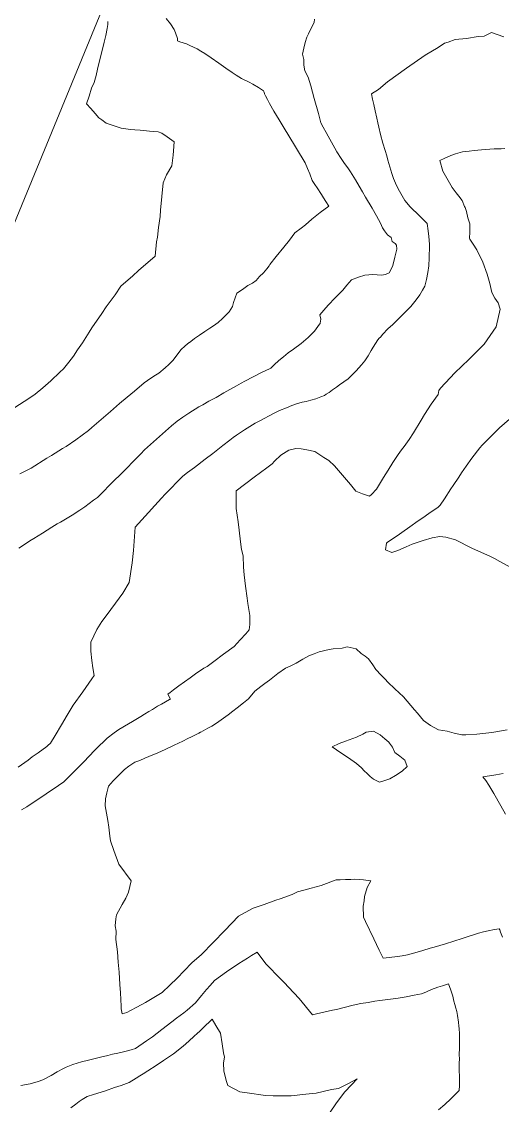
# Model space of a CAD drawing. Header units: inches. Extents: x 11351264 to 11356330, y 6702313 to 6706468.
# Drawn here: x 11354254 to 11354518, y 6702729 to 6703324 of the extents above; entities that cross this region are included whole.
import ezdxf

# ---------------------------------------------------------------- set-up
doc = ezdxf.new("R2010")
doc.units = ezdxf.units.IN
doc.header["$MEASUREMENT"] = 0
doc.layers.add('Shumate_Contours_clip1', color=7, linetype='Continuous', lineweight=0)
doc.layers.add('Shumate_Parcels_clip1', color=7, linetype='Continuous', lineweight=0)

msp = doc.modelspace()

# ---------------------------------------------------------------- linework, layer by layer
at = {"layer": 'Shumate_Contours_clip1'}
for points, elevation in [([(11354301.54, 6703324.32), (11354301.44, 6703322.7), (11354301.06, 6703320.5), (11354300.3, 6703316.72), (11354299.47, 6703312.95), (11354298.58, 6703309.17), (11354296.93, 6703302.81), (11354295.85, 6703298.21), (11354295.09, 6703294.73), (11354293.97, 6703290.74), (11354292.56, 6703287.66), (11354291.16, 6703283.29), (11354289.83, 6703279.15), (11354292.24, 6703276.48), (11354294.55, 6703273.79), (11354296.61, 6703271.51), (11354298.25, 6703270.24), (11354300.63, 6703268.41), (11354308.76, 6703265.73), (11354313.94, 6703265.02), (11354316.36, 6703264.82), (11354319.15, 6703264.62), (11354324.4, 6703264.18), (11354329.14, 6703263.67), (11354331.21, 6703262.99), (11354334.11, 6703260.92), (11354337.86, 6703258.24), (11354337.59, 6703253.34), (11354337.39, 6703250.89), (11354336.59, 6703244.99), (11354333.61, 6703240.12), (11354331.95, 6703235.7), (11354330.44, 6703220.74), (11354330.23, 6703217.18), (11354329.29, 6703211.11), (11354328.73, 6703205.91), (11354328.3, 6703203.26), (11354327.49, 6703195.45), (11354318.27, 6703187.55), (11354315.14, 6703184.72), (11354308.71, 6703178.92), (11354305.48, 6703174.27), (11354300.59, 6703167.64), (11354298.19, 6703163.93), (11354292.76, 6703156.04), (11354291.16, 6703153.68), (11354287.54, 6703147.85), (11354284.9, 6703143.97), (11354282.7, 6703140.59), (11354280.07, 6703137.27), (11354277.19, 6703133.64), (11354275.21, 6703131.76), (11354270.2, 6703127.01), (11354265.74, 6703123.07), (11354261.6, 6703119.57), (11354258.13, 6703117.35), (11354250.41, 6703112.41)], 1392), ([(11354414.93, 6703325.56), (11354414.86, 6703323.84), (11354413.82, 6703322.21), (11354411.64, 6703317.59), (11354410.78, 6703315.69), (11354409.77, 6703312.81), (11354409.05, 6703309.74), (11354408.43, 6703306.36), (11354409.06, 6703303.54), (11354409.19, 6703300.41), (11354409.72, 6703297.28), (11354411.55, 6703293.76), (11354412.89, 6703288.93), (11354414.79, 6703282.07), (11354417.12, 6703273.82), (11354418.51, 6703268.73), (11354419.79, 6703266.3), (11354421.42, 6703263.34), (11354422.53, 6703261.3), (11354426.22, 6703254.8), (11354427.28, 6703252.73), (11354429.58, 6703249.13), (11354431.49, 6703246.39), (11354433.21, 6703243.96), (11354434.66, 6703241.76), (11354437.5, 6703237.38), (11354439.55, 6703233.9), (11354441.28, 6703230.81), (11354443.03, 6703227.8), (11354446.6, 6703221.85), (11354448.99, 6703217.62), (11354451.27, 6703213.53), (11354452.28, 6703211), (11354453.4, 6703209.31), (11354455.12, 6703207.2), (11354457.1, 6703205.69), (11354457.69, 6703203.48), (11354459.27, 6703202.45), (11354459.97, 6703201.41), (11354460.19, 6703199.22), (11354459.67, 6703197.04), (11354459.13, 6703194.86), (11354458.12, 6703191.04), (11354457.87, 6703189.84), (11354456.01, 6703186.35), (11354453.87, 6703185.38), (11354451.78, 6703185.09), (11354447.09, 6703185.35), (11354442.56, 6703184.99), (11354439.14, 6703183.83), (11354435.25, 6703182.46), (11354432.73, 6703179.57), (11354430.5, 6703176.85), (11354426.32, 6703172.5), (11354422.45, 6703168.46), (11354420.04, 6703165.76), (11354417.96, 6703163.23), (11354418.38, 6703160.8), (11354418.11, 6703158.62), (11354418.03, 6703158.4), (11354417.94, 6703158.23), (11354417.78, 6703158.04), (11354414.95, 6703154.33), (11354413.11, 6703152.42), (11354411.45, 6703150.73), (11354407.57, 6703147.44), (11354403.46, 6703144.33), (11354400.56, 6703142.31), (11354397.96, 6703140.23), (11354395.38, 6703138.07), (11354392.85, 6703135.78), (11354390.92, 6703133.91), (11354390.21, 6703133.66), (11354385.88, 6703131.62), (11354381.21, 6703129.26), (11354376.66, 6703126.82), (11354374.67, 6703125.69), (11354372.19, 6703124.32), (11354365.15, 6703120.31), (11354360.92, 6703117.89), (11354357.03, 6703115.79), (11354353.72, 6703113.88), (11354351.53, 6703112.66), (11354345.99, 6703109.25), (11354342.72, 6703107.12), (11354339.6, 6703104.85), (11354336.48, 6703102.28), (11354331.57, 6703097.92), (11354321.59, 6703089), (11354319.55, 6703086.87), (11354307.67, 6703074.83), (11354305.6, 6703072.78), (11354295.75, 6703062.99), (11354293.64, 6703061.44), (11354288.9, 6703057.71), (11354286.04, 6703055.87), (11354281.96, 6703053.14), (11354275.54, 6703049.44), (11354273.74, 6703048.36), (11354270.76, 6703046.55), (11354265.53, 6703043.4), (11354260.81, 6703040.41), (11354258.66, 6703039.05), (11354254.66, 6703036.41), (11354252.69, 6703035.11)], 1388), ([(11354333.52, 6703326.04), (11354335.81, 6703323.13), (11354337.94, 6703319.93), (11354338.72, 6703318.03), (11354339.83, 6703315.08), (11354339.7, 6703313.66), (11354341.08, 6703313.13), (11354344.72, 6703311.98), (11354345.77, 6703311.57), (11354346.52, 6703311.2), (11354350.45, 6703309.25), (11354352.61, 6703308.03), (11354354.68, 6703306.73), (11354358.15, 6703304.35), (11354362.4, 6703301.5), (11354366.31, 6703298.73), (11354369.69, 6703296.33), (11354371.91, 6703294.86), (11354374.92, 6703293.04), (11354379.04, 6703290.98), (11354381.05, 6703289.91), (11354384.15, 6703288.1), (11354386.89, 6703286.23), (11354387.27, 6703285.48), (11354387.48, 6703284.63), (11354388.13, 6703283.54), (11354389.08, 6703281.42), (11354390.24, 6703279.21), (11354392.68, 6703275.11), (11354395.59, 6703270.3), (11354398.85, 6703264.75), (11354400.33, 6703262.42), (11354405.11, 6703254.56), (11354409.82, 6703246.67), (11354411.1, 6703243.65), (11354412.32, 6703240.66), (11354413.75, 6703237.07), (11354415.16, 6703234.8), (11354416.35, 6703232.94), (11354418.79, 6703229.24), (11354419.94, 6703227.46), (11354421.17, 6703225.54), (11354422.81, 6703222.97), (11354418.1, 6703219.38), (11354413.56, 6703215.69), (11354410.04, 6703212.71), (11354407.64, 6703210.77), (11354404.15, 6703208.2), (11354401.26, 6703204.32), (11354398.11, 6703200.35), (11354393.9, 6703195.27), (11354390.51, 6703190.85), (11354390.13, 6703190.15), (11354388.82, 6703188.53), (11354386.89, 6703186.36), (11354384.85, 6703184.26), (11354382.86, 6703182.13), (11354380.86, 6703180.61), (11354378.3, 6703179.26), (11354376.12, 6703177.76), (11354373.78, 6703176.12), (11354372.35, 6703175.17), (11354370.58, 6703169.94), (11354369.97, 6703167.88), (11354368.2, 6703164.94), (11354366.26, 6703163.08), (11354364.39, 6703161.19), (11354362.02, 6703159.04), (11354359.45, 6703157.19), (11354357.55, 6703155.92), (11354354.75, 6703154.02), (11354351.89, 6703152.13), (11354349.14, 6703150.24), (11354347.01, 6703148.64), (11354346.39, 6703147.99), (11354346.2, 6703148.03), (11354343.93, 6703146.12), (11354341.48, 6703144.03), (11354337.37, 6703138.27), (11354335.04, 6703135.99), (11354332.96, 6703134.18), (11354329.42, 6703131.28), (11354327.72, 6703130.14), (11354325.15, 6703128.4), (11354321.49, 6703125.81), (11354316.06, 6703121.36), (11354312.06, 6703118.02), (11354307.97, 6703114.55), (11354302.94, 6703110.1), (11354292.75, 6703101.41), (11354290.84, 6703099.64), (11354283.96, 6703094.54), (11354278.55, 6703090.95), (11354276.66, 6703089.76), (11354270.55, 6703085.97), (11354268.06, 6703084.42), (11354259.46, 6703079.06), (11354256.47, 6703077.52), (11354253.14, 6703075.86)], 1390), ([(11354518.92, 6703315.88), (11354512.17, 6703318.24), (11354508.21, 6703316.28), (11354504.79, 6703316.18), (11354498.4, 6703315.01), (11354492.19, 6703314.37), (11354488.38, 6703312.98), (11354486.31, 6703312.45), (11354482.85, 6703310.11), (11354475.68, 6703305.91), (11354465.41, 6703298.74), (11354455.07, 6703291.27), (11354450.02, 6703286.98), (11354446.25, 6703284.68), (11354446.87, 6703281.68), (11354447.5, 6703278.82), (11354448.27, 6703275.18), (11354449.14, 6703271.32), (11354449.71, 6703268.7), (11354450.28, 6703266.33), (11354451.23, 6703262.24), (11354452.56, 6703257.5), (11354453.73, 6703253.42), (11354454.63, 6703250.51), (11354455.32, 6703248.11), (11354457.5, 6703240.9), (11354458.37, 6703238.14), (11354459.94, 6703234.21), (11354461.7, 6703231.17), (11354464.59, 6703226.06), (11354467.57, 6703222.55), (11354469.03, 6703221.03), (11354471.07, 6703219), (11354473.66, 6703216.5), (11354476.38, 6703213.83), (11354476.82, 6703213.41), (11354477.41, 6703209.4), (11354477.75, 6703206.33), (11354478.04, 6703202.1), (11354478.14, 6703199.53), (11354478.08, 6703198.17), (11354478.02, 6703197.39), (11354478.02, 6703194.54), (11354477.69, 6703190.18), (11354477.2, 6703186.4), (11354476.5, 6703182.55), (11354475.56, 6703178.95), (11354474.18, 6703176.72), (11354472.8, 6703174.22), (11354470.88, 6703171.47), (11354467.78, 6703167.88), (11354465.43, 6703165.5), (11354462.71, 6703162.69), (11354460.66, 6703160.62), (11354457.92, 6703157.99), (11354455.29, 6703155.52), (11354452.57, 6703152.68), (11354451.12, 6703151.03), (11354450.56, 6703150.41), (11354449.78, 6703149.56), (11354448.47, 6703147.45), (11354447.12, 6703145.44), (11354446.06, 6703143.56), (11354444.45, 6703140.74), (11354442.65, 6703137.92), (11354440.69, 6703135.76), (11354437.85, 6703132.53), (11354436.28, 6703130.8), (11354433.5, 6703128.15), (11354431.14, 6703126.49), (11354428.75, 6703124.73), (11354427.07, 6703123.53), (11354424.9, 6703122.02), (11354422.94, 6703120.61), (11354421.35, 6703119.68), (11354420.39, 6703118.98), (11354418.42, 6703118.14), (11354415.66, 6703117.11), (11354412.98, 6703116.28), (11354410.39, 6703115.66), (11354408.22, 6703115.2), (11354405.03, 6703114.35), (11354402.43, 6703113.37), (11354399.62, 6703112.2), (11354395.72, 6703110.65), (11354392.47, 6703109.01), (11354384.92, 6703105.09), (11354382.43, 6703103.69), (11354376.5, 6703100.09), (11354372.14, 6703097.18), (11354370.22, 6703095.86), (11354368.39, 6703094.38), (11354364.64, 6703091.38), (11354359.1, 6703087.08), (11354355.01, 6703083.96), (11354349.02, 6703079.42), (11354345.21, 6703076.59), (11354342.7, 6703074.68), (11354332.97, 6703064.66), (11354330.87, 6703062.48), (11354320.17, 6703050.7), (11354316.45, 6703046.62), (11354315.57, 6703033.76), (11354314.78, 6703026.95), (11354313.29, 6703016.17), (11354309.67, 6703010.43), (11354305.71, 6703004.96), (11354300.57, 6702997.85), (11354298.1, 6702994.88), (11354295.51, 6702990.37), (11354292.23, 6702983.38), (11354292.19, 6702978.45), (11354292.63, 6702973.39), (11354293.34, 6702969.36), (11354293.93, 6702965.19), (11354292.75, 6702963.41), (11354287.74, 6702956.18), (11354282.43, 6702948.91), (11354281.32, 6702946.98), (11354279.21, 6702943.32), (11354276.09, 6702937.99), (11354272.61, 6702932.24), (11354269.93, 6702928.01), (11354268.63, 6702926.73), (11354267.93, 6702926.2), (11354263.17, 6702922.63), (11354260.02, 6702920.42), (11354257.68, 6702918.7), (11354252.18, 6702914.81)], 1386), ([(11354519.46, 6703254.61), (11354517.38, 6703254.42), (11354513.71, 6703254.37), (11354506.69, 6703253.92), (11354502.57, 6703253.51), (11354499.9, 6703253.17), (11354496.21, 6703252.69), (11354492.46, 6703251.57), (11354489.75, 6703250.73), (11354486.1, 6703249.04), (11354483.72, 6703247.98), (11354485.45, 6703242.15), (11354487.56, 6703238.25), (11354488.28, 6703237.01), (11354490.51, 6703233.23), (11354492.75, 6703230.3), (11354494.22, 6703228.33), (11354496.03, 6703225.93), (11354497.36, 6703222.81), (11354497.65, 6703222.26), (11354498.39, 6703219.99), (11354499.14, 6703216.46), (11354500.33, 6703213.17), (11354500.31, 6703211.04), (11354500.28, 6703208.9), (11354500.06, 6703205.15), (11354500.29, 6703204.79), (11354502.12, 6703202.02), (11354504.07, 6703199.01), (11354507.41, 6703192.08), (11354509.75, 6703185.56), (11354511.17, 6703180.52), (11354512.4, 6703175.42), (11354514.08, 6703172.43), (11354515.81, 6703169.83), (11354517, 6703166.41), (11354514.77, 6703156.65), (11354508.1, 6703147.15), (11354499.69, 6703138.65), (11354491.98, 6703131.33), (11354489.51, 6703128.72), (11354484.19, 6703122.91), (11354483.18, 6703121.61), (11354482.82, 6703119.54), (11354478.99, 6703114.18), (11354475.43, 6703108.51), (11354473.53, 6703105.38), (11354469.32, 6703098.4), (11354466.89, 6703094.82), (11354464.21, 6703090.94), (11354462.76, 6703089.12), (11354460.97, 6703086.57), (11354457.91, 6703082.14), (11354455.39, 6703077.94), (11354452.9, 6703073.95), (11354450.2, 6703069.24), (11354448.97, 6703067.55), (11354446.28, 6703064.59), (11354445.24, 6703063.58), (11354441.31, 6703064.95), (11354437.68, 6703066.45), (11354434.69, 6703069.97), (11354429.16, 6703076.42), (11354425.91, 6703080.26), (11354422.78, 6703083.26), (11354420.14, 6703084.86), (11354415.12, 6703088.17), (11354410.71, 6703089.08), (11354407.69, 6703089.69), (11354404.79, 6703089.83), (11354400.92, 6703088.98), (11354396.57, 6703086.16), (11354393.08, 6703082.91), (11354391.64, 6703081.43), (11354388.8, 6703079.27), (11354381.92, 6703074.04), (11354372.02, 6703066.48), (11354371.96, 6703056.9), (11354372.98, 6703049.53), (11354373.66, 6703044.9), (11354374.35, 6703038.57), (11354374.9, 6703034.41), (11354375.79, 6703030.81), (11354376.05, 6703024.6), (11354376.32, 6703020.52), (11354377.06, 6703014.25), (11354377.97, 6703007.55), (11354378.32, 6703004.72), (11354379.54, 6702998.08), (11354379.45, 6702993.22), (11354379.16, 6702990.15), (11354377.19, 6702987.95), (11354374.16, 6702984.66), (11354370.82, 6702981.15), (11354365.07, 6702976.82), (11354359.61, 6702972.83), (11354356.02, 6702970.17), (11354354.26, 6702969.13), (11354349.54, 6702966.06), (11354346.63, 6702963.93), (11354343.57, 6702961.74), (11354340.55, 6702959.54), (11354337.58, 6702957.32), (11354335.68, 6702955.85), (11354334.51, 6702954.81), (11354335.82, 6702952.21), (11354335.26, 6702951.89), (11354333.17, 6702950.72), (11354330.87, 6702949.49), (11354328.78, 6702948.25), (11354326.02, 6702946.56), (11354324.02, 6702945.39), (11354321.66, 6702943.96), (11354319.57, 6702942.64), (11354316.94, 6702941.03), (11354315.05, 6702939.9), (11354312.89, 6702938.65), (11354307.5, 6702935.49), (11354304.92, 6702933.67), (11354301.18, 6702930.72), (11354294.93, 6702924.71), (11354290.54, 6702920.06), (11354288.95, 6702918.44), (11354286.71, 6702916.18), (11354283.15, 6702912.53), (11354280.62, 6702910.05), (11354277.3, 6702906.75), (11354271.54, 6702902.75), (11354269.5, 6702901.37), (11354265.74, 6702898.84), (11354259.92, 6702894.98), (11354256.97, 6702893.11), (11354254.12, 6702891.44)], 1384), ([(11354522.08, 6703105.97), (11354516.58, 6703101.16), (11354509.09, 6703093.69), (11354506.98, 6703091.73), (11354505.78, 6703090.11), (11354501.32, 6703084.49), (11354498.2, 6703080.13), (11354495.74, 6703076.38), (11354494.27, 6703074.15), (11354491.12, 6703069.43), (11354489.89, 6703067.58), (11354486.31, 6703062.2), (11354484.04, 6703058.79), (11354482.65, 6703057.49), (11354478.49, 6703054.6), (11354475.67, 6703052.57), (11354470.63, 6703049.09), (11354468.66, 6703047.67), (11354461.6, 6703042.78), (11354454.93, 6703038.21), (11354454.76, 6703038.05), (11354454.69, 6703037.97), (11354454.51, 6703037.87), (11354453.98, 6703034.21), (11354457.44, 6703032.76), (11354460.79, 6703033.86), (11354465.34, 6703035.79), (11354468.67, 6703037.35), (11354474.68, 6703039.36), (11354479.59, 6703040.83), (11354483.79, 6703041.47), (11354487.03, 6703041.15), (11354492.41, 6703039.73), (11354501.43, 6703035.05), (11354511.62, 6703030.58), (11354513.74, 6703029.34), (11354516.81, 6703027.72), (11354525.55, 6703023.09)], 1382), ([(11354520.84, 6702935.25), (11354517.72, 6702934.71), (11354512.28, 6702933.87), (11354504.06, 6702932.89), (11354498.15, 6702932.48), (11354495.96, 6702932.64), (11354491.7, 6702933.43), (11354487.85, 6702934.59), (11354485.41, 6702935.02), (11354483.02, 6702935.31), (11354478.7, 6702937.64), (11354474.76, 6702940.39), (11354473.09, 6702942.42), (11354471.47, 6702944.38), (11354469.85, 6702946.34), (11354463.91, 6702953.47), (11354459.06, 6702957.81), (11354455.3, 6702961.58), (11354453.72, 6702963.05), (11354451.61, 6702965.3), (11354448.69, 6702968.49), (11354447.03, 6702970.97), (11354444.62, 6702974.34), (11354442.88, 6702975.72), (11354441.74, 6702976.5), (11354440.59, 6702977.27), (11354437.91, 6702979.75), (11354432.98, 6702980.82), (11354430.11, 6702980.17), (11354425.21, 6702979.79), (11354422.96, 6702979.41), (11354417.56, 6702978.08), (11354414.84, 6702977), (11354411.9, 6702975.98), (11354408.51, 6702974.04), (11354404.81, 6702971.95), (11354401.63, 6702970.35), (11354399.13, 6702969.17), (11354394.8, 6702966.26), (11354390.18, 6702962.67), (11354387.74, 6702960.76), (11354385.56, 6702959.06), (11354382.27, 6702956.49), (11354378.73, 6702952.28), (11354376.06, 6702950.09), (11354372.59, 6702947.39), (11354370.12, 6702945.5), (11354367.56, 6702943.57), (11354363.74, 6702940.75), (11354361.2, 6702939.04), (11354358.51, 6702937.38), (11354356.35, 6702936.18), (11354353.75, 6702934.75), (11354352.53, 6702934.07), (11354352.28, 6702934), (11354351.39, 6702933.53), (11354347.45, 6702931.49), (11354345.47, 6702930.5), (11354342.64, 6702929.13), (11354337.82, 6702926.82), (11354333.01, 6702924.52), (11354328.99, 6702922.77), (11354324, 6702920.63), (11354321.77, 6702919.75), (11354318.98, 6702918.53), (11354316.39, 6702917.5), (11354312.98, 6702915.27), (11354310.55, 6702913.61), (11354306.61, 6702909.42), (11354304.5, 6702907.22), (11354301.93, 6702904.45), (11354300.99, 6702900.79), (11354300.25, 6702897.43), (11354299.99, 6702893.64), (11354301.57, 6702885.61), (11354302.11, 6702881.84), (11354302.6, 6702876.96), (11354302.89, 6702874.27), (11354304.81, 6702869.06), (11354307.6, 6702861.57), (11354314.3, 6702852.47), (11354312.92, 6702846.1), (11354311.33, 6702842.94), (11354309.41, 6702839.31), (11354306.3, 6702833.63), (11354305.88, 6702831.48), (11354305.49, 6702827.66), (11354305.98, 6702824.68), (11354305.94, 6702820.12), (11354306.86, 6702813.42), (11354307.09, 6702807.72), (11354307.8, 6702802.2), (11354308.14, 6702795.41), (11354308.53, 6702790.87), (11354308.77, 6702783.46), (11354308.73, 6702782.12), (11354309.33, 6702779.27), (11354311.97, 6702779.99), (11354313.94, 6702781.08), (11354317.42, 6702782.94), (11354319.81, 6702784.33), (11354322.13, 6702785.59), (11354326.79, 6702788.28), (11354331.36, 6702791.02), (11354335.61, 6702795.12), (11354339.51, 6702798.97), (11354343.45, 6702802.87), (11354347.6, 6702807.41), (11354352.84, 6702811.94), (11354359.32, 6702818.55), (11354365.73, 6702825.16), (11354373.19, 6702832.96), (11354376.92, 6702835.02), (11354381.23, 6702837.33), (11354387.28, 6702839.4), (11354393.79, 6702841.68), (11354396.07, 6702842.49), (11354402.71, 6702844.86), (11354405.56, 6702846.3), (11354409.04, 6702847.27), (11354413.09, 6702848.41), (11354418.71, 6702849.77), (11354426.94, 6702853), (11354428.98, 6702852.94), (11354432.05, 6702853.2), (11354434.87, 6702853.04), (11354437.1, 6702853.31), (11354441.86, 6702852.99), (11354445.91, 6702852.44), (11354443.87, 6702848.67), (11354442.46, 6702843.77), (11354442.21, 6702841.49), (11354441.61, 6702838.46), (11354441.79, 6702832.41), (11354443.01, 6702830.05), (11354447.47, 6702820.58), (11354450.41, 6702814.27), (11354452.67, 6702809.84), (11354455.91, 6702810.23), (11354460.48, 6702810.78), (11354463.15, 6702811.27), (11354465.97, 6702811.76), (11354470.01, 6702812.87), (11354474.46, 6702814.15), (11354478.5, 6702815.34), (11354480.69, 6702815.97), (11354486.91, 6702817.81), (11354491.47, 6702819.28), (11354496.06, 6702820.79), (11354499.31, 6702821.79), (11354502.2, 6702822.67), (11354505.05, 6702823.57), (11354507.72, 6702824.29), (11354510.36, 6702824.97), (11354513.8, 6702825.57), (11354516.41, 6702826.05), (11354516.72, 6702825.43), (11354517.18, 6702824.2), (11354518.16, 6702821.41)], 1382), ([(11354518.65, 6702911.39), (11354514.52, 6702910.68), (11354511.08, 6702910.06), (11354507.46, 6702909.41), (11354509, 6702907.51), (11354510.73, 6702905.01), (11354511.85, 6702903.15), (11354513.43, 6702900.41), (11354517.32, 6702893.56), (11354519.89, 6702889.04)], 1380), ([(11354253.64, 6702739.95), (11354258.85, 6702740.85), (11354263.29, 6702742.1), (11354265.79, 6702743.03), (11354270.37, 6702745.42), (11354273.66, 6702747.45), (11354277.1, 6702749.32), (11354278.61, 6702750.07), (11354282.21, 6702751.48), (11354287.01, 6702752.99), (11354290.82, 6702753.92), (11354293.04, 6702754.46), (11354297.48, 6702755.55), (11354301.5, 6702756.49), (11354304.12, 6702757.11), (11354306.93, 6702757.76), (11354310.76, 6702758.68), (11354314.21, 6702759.53), (11354316.63, 6702760.34), (11354322.65, 6702764.48), (11354325.98, 6702766.77), (11354331.2, 6702770.72), (11354336.7, 6702774.89), (11354339.26, 6702776.87), (11354343.23, 6702779.89), (11354344.97, 6702781.29), (11354349.56, 6702785.35), (11354352.94, 6702789.46), (11354355.61, 6702792.71), (11354357.59, 6702794.94), (11354360.08, 6702797.7), (11354366.61, 6702802.42), (11354373.33, 6702807), (11354378.18, 6702809.98), (11354380.3, 6702811.38), (11354383.53, 6702813.26), (11354388.2, 6702806.87), (11354390.34, 6702804.71), (11354394.54, 6702800.43), (11354398.51, 6702796.36), (11354400.6, 6702794.07), (11354406.51, 6702787.84), (11354413.91, 6702778.76), (11354416.06, 6702779.25), (11354424.94, 6702781.27), (11354427.01, 6702781.8), (11354436.29, 6702784.08), (11354440.48, 6702785.05), (11354444.44, 6702785.59), (11354448.15, 6702786.22), (11354450.85, 6702786.58), (11354456.75, 6702787.39), (11354460.98, 6702787.99), (11354465.23, 6702788.62), (11354469.77, 6702789.51), (11354473.73, 6702790.41), (11354474.25, 6702790.58), (11354476.53, 6702791.43), (11354479.29, 6702792.64), (11354482.72, 6702793.97), (11354485.21, 6702794.8), (11354488.5, 6702795.84), (11354489.76, 6702792.29), (11354490.92, 6702788.96), (11354491.55, 6702786.23), (11354492.04, 6702784.5), (11354492.57, 6702782.54), (11354493.05, 6702780.58), (11354493.51, 6702778.36), (11354494.05, 6702774.79), (11354494.28, 6702772.57), (11354494.37, 6702771.3), (11354494.55, 6702768.32), (11354494.6, 6702764.52), (11354494.53, 6702760.7), (11354494.48, 6702756.89), (11354494.5, 6702754.57), (11354494.48, 6702752.25), (11354494.44, 6702748.89), (11354494.56, 6702744.24), (11354494.54, 6702742.14), (11354494.51, 6702740.05), (11354494.41, 6702737.22), (11354493.82, 6702736.6), (11354491.85, 6702734.66), (11354489.93, 6702732.83), (11354489.88, 6702732.77), (11354489.86, 6702732.76), (11354489.79, 6702732.69), (11354486.47, 6702729.63), (11354483.02, 6702726.57)], 1384), ([(11354281.14, 6702727.67), (11354283.9, 6702729.77), (11354285.68, 6702731.15), (11354287.43, 6702732.3), (11354290.08, 6702733.91), (11354293.67, 6702735.09), (11354300.15, 6702737.12), (11354305.18, 6702738.83), (11354308.77, 6702740.05), (11354313.23, 6702741.61), (11354317.02, 6702743.96), (11354319, 6702745.22), (11354320.83, 6702746.36), (11354323.49, 6702748.08), (11354327.94, 6702750.99), (11354332.07, 6702753.74), (11354337.62, 6702757.46), (11354342.93, 6702761.58), (11354345.95, 6702764.34), (11354348.98, 6702767.13), (11354350.48, 6702768.52), (11354352, 6702769.9), (11354353.72, 6702771.49), (11354358.79, 6702776.46), (11354360.82, 6702773), (11354363.28, 6702768.79), (11354364.34, 6702762.9), (11354365.08, 6702757.87), (11354365.47, 6702755.47), (11354365.01, 6702752.38), (11354365.12, 6702747.84), (11354366.63, 6702742.12), (11354367.32, 6702740.01), (11354374.04, 6702736.57), (11354377.91, 6702735.94), (11354388.14, 6702734.4), (11354392.28, 6702734.33), (11354402.08, 6702734.23), (11354410.21, 6702735.15), (11354415.9, 6702735.82), (11354424.39, 6702737.76), (11354428.19, 6702738.35), (11354433.66, 6702741.1), (11354438.46, 6702743.72), (11354435.22, 6702740.26), (11354431.57, 6702736.45), (11354430.35, 6702734.94), (11354426.74, 6702729.93), (11354423.54, 6702725.36)], 1386)]:
    msp.add_lwpolyline(points, dxfattribs=dict(at, elevation=elevation))
at = {"layer": 'Shumate_Contours_clip1', "elevation": 1380}
msp.add_lwpolyline([(11354424.59, 6702926.06), (11354429.41, 6702922.63), (11354433.72, 6702919.98), (11354437.98, 6702916.78), (11354440.7, 6702914.39), (11354442.18, 6702912.83), (11354443.93, 6702911.26), (11354445.45, 6702909.66), (11354447.43, 6702908.23), (11354450.72, 6702906.64), (11354453.53, 6702907.51), (11354456.41, 6702908.36), (11354459.49, 6702910.2), (11354463.18, 6702912.7), (11354465.86, 6702915.1), (11354464.48, 6702918.74), (11354461.79, 6702920.93), (11354459.01, 6702922.94), (11354457.84, 6702925.73), (11354456.11, 6702928.06), (11354455.72, 6702928.45), (11354453.5, 6702930.46), (11354450.97, 6702932.62), (11354447.36, 6702934.56), (11354443.35, 6702933.94), (11354441.53, 6702933), (11354438.04, 6702931.24), (11354431.95, 6702929.18), (11354428.53, 6702927.73)], close=True, dxfattribs=at)
at = {"layer": 'Shumate_Parcels_clip1'}
msp.add_lwpolyline([(11354316, 6703373.5), (11354312, 6703364), (11354246, 6703203.5), (11354143.19, 6703239.72), (11354001, 6703280.5), (11353750, 6703342), (11353739, 6703355.5), (11353732, 6703364), (11354145, 6703434)], close=True, dxfattribs=at)

doc.saveas('drawing.dxf')
